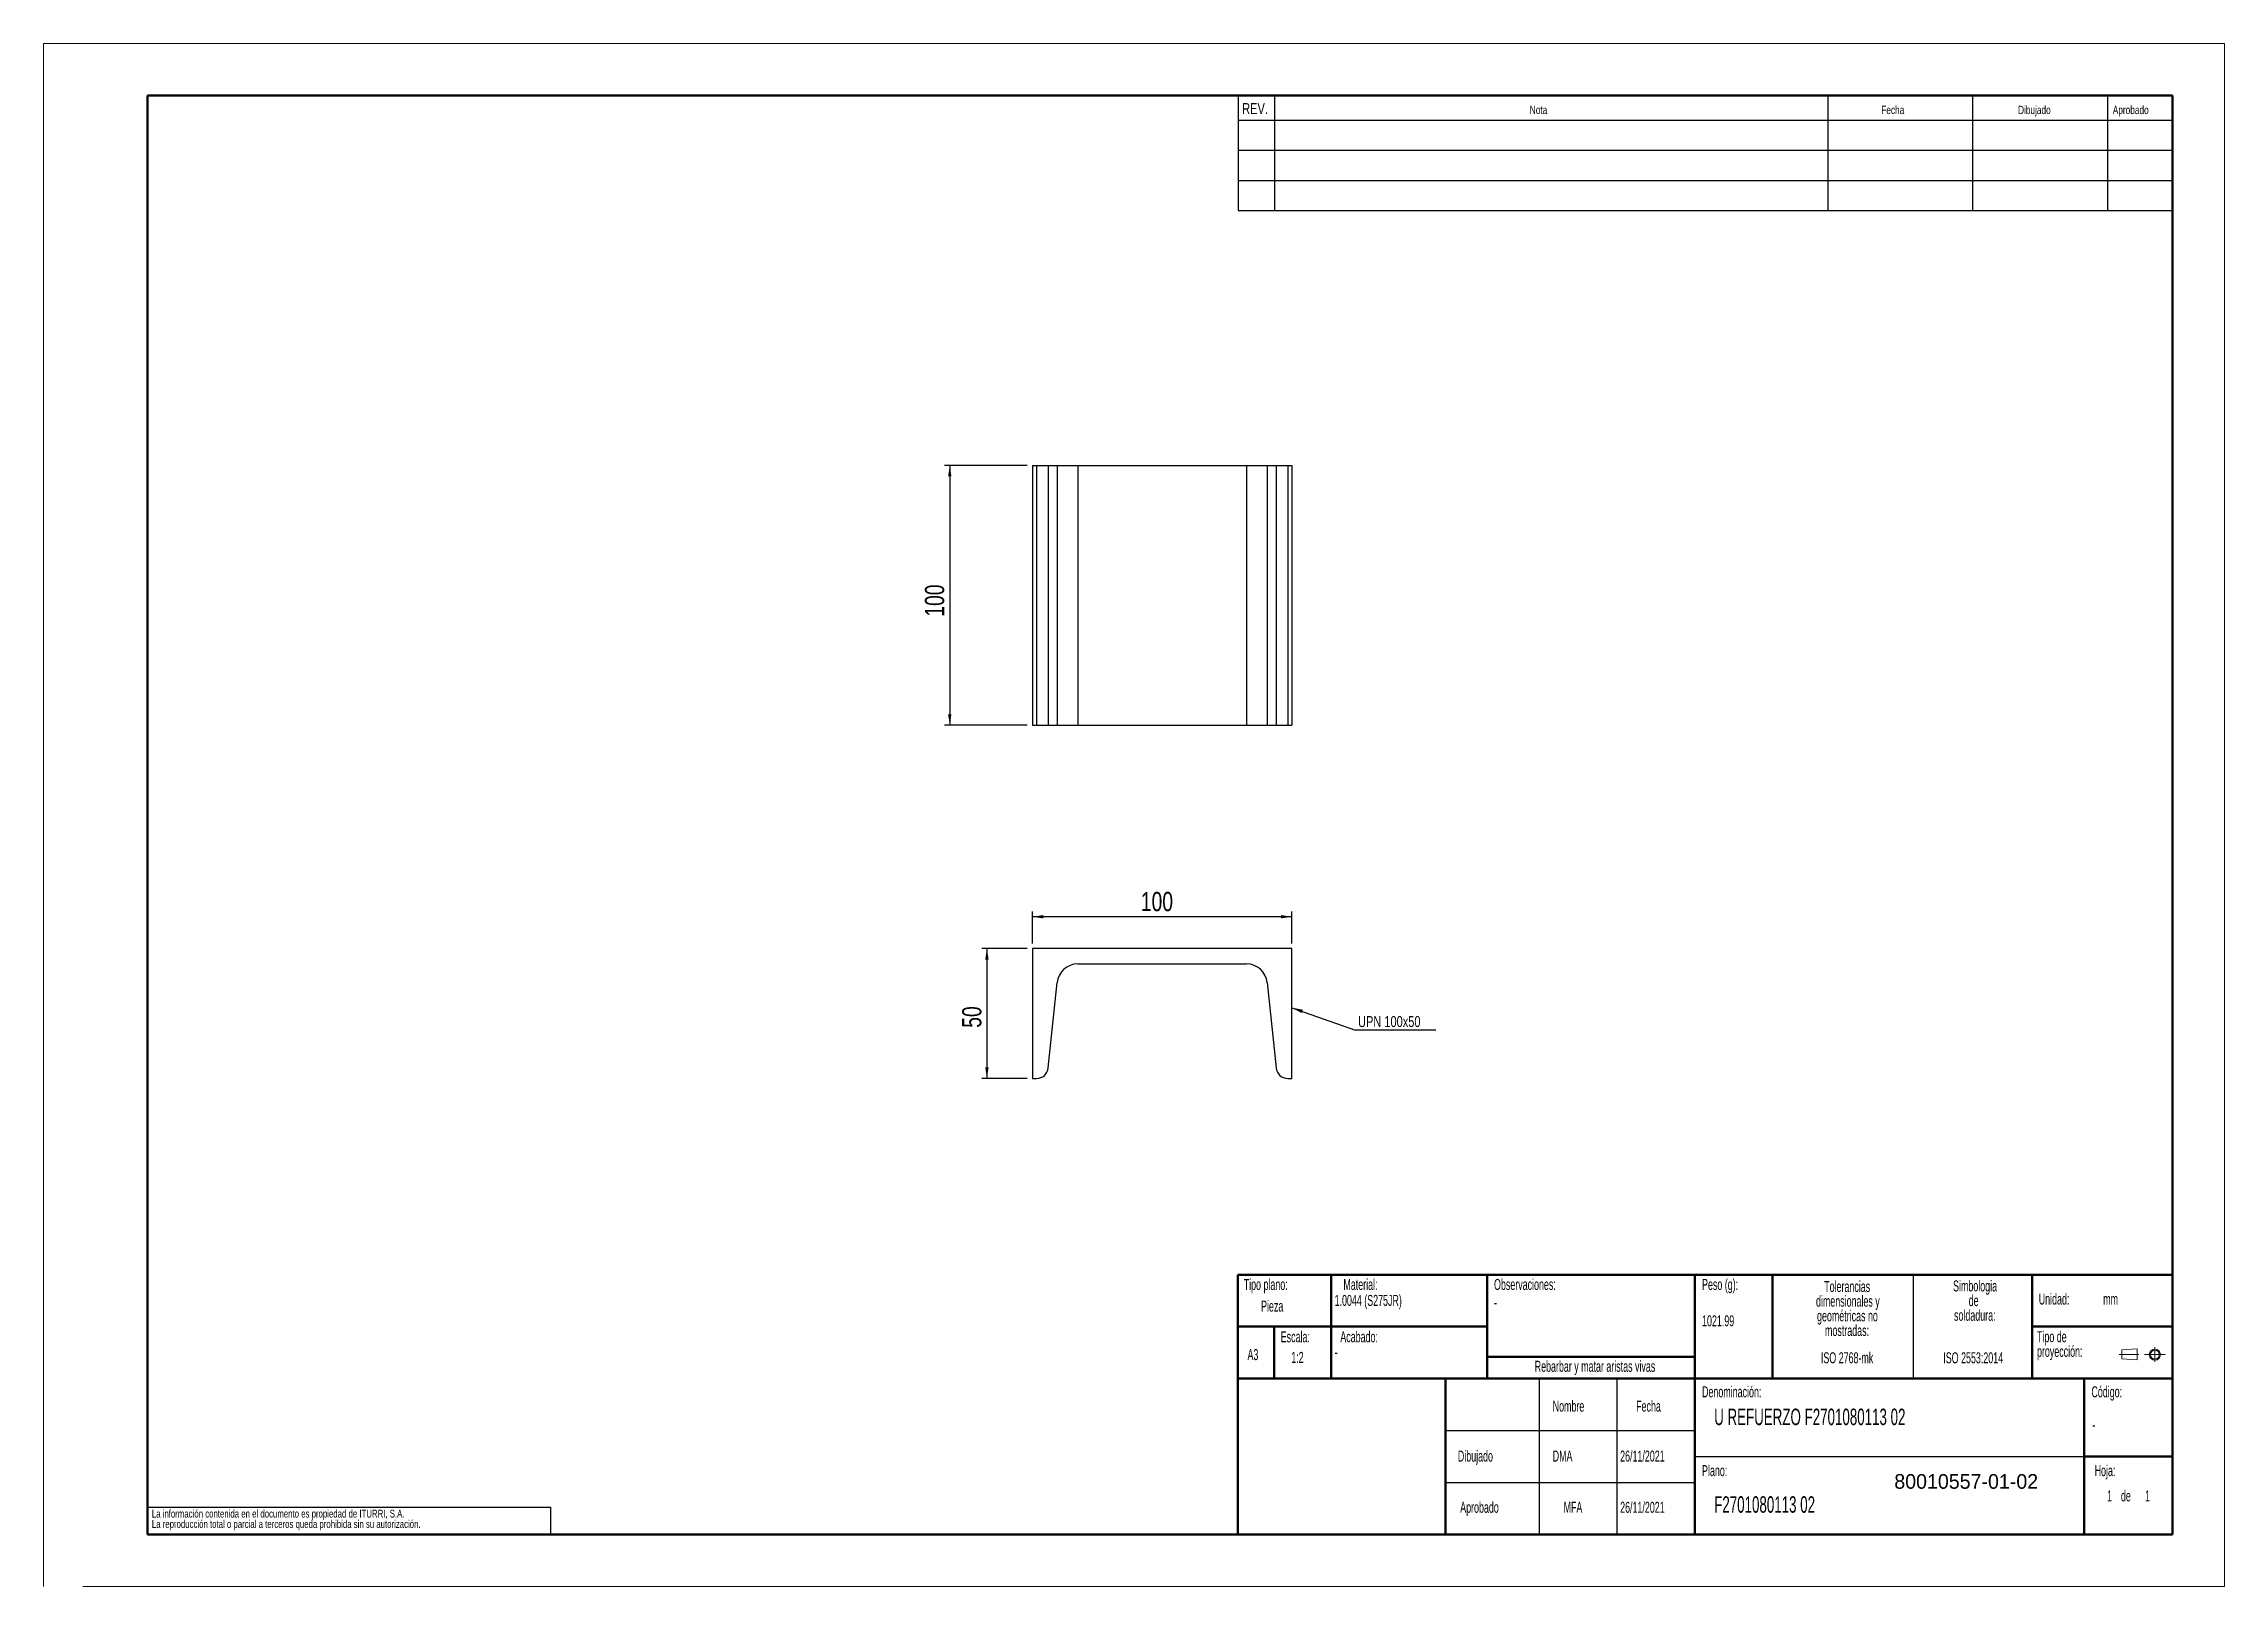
# Model space of a CAD drawing. Header units: millimetres. Extents: x 0 to 2826, y 0 to 813.
# Drawn here: x 0 to 420, y 0 to 297 of the extents above.
import ezdxf

# ---------------------------------------------------------------- set-up
doc = ezdxf.new("R2010")
doc.units = ezdxf.units.MM
doc.linetypes.add('CENTERX2', pattern=[20.32, 12.7, -2.54, 2.54, -2.54])
doc.layers.add('FORMATO', color=7, linetype='Continuous')
doc.layers.add('SLD-0', color=179, linetype='Continuous')
doc.styles.add('SLDTEXTSTYLE0', font='TXT', dxfattribs={"width": 0.605})
doc.styles.add('SLDTEXTSTYLE1', font='TXT', dxfattribs={"width": 0.75})
doc.dimstyles.new('SLDDIMSTYLE0', dxfattribs={"dimtxt": 3.704167, "dimasz": 2.116667, "dimexe": 0, "dimexo": 0.0625, "dimgap": 0.926042, "dimtad": 1, "dimdec": 1, "dimlfac": 2, "dimrnd": 1e-09, "dimzin": 12, "dimdsep": 46, "dimtxsty": 'SLDTEXTSTYLE1', "dimsah": 1, "dimcen": 0.09, "dimadec": 0, "dimazin": 3, "dimtfac": 1, "dimtdec": 1, "dimtofl": 0, "dimtmove": 0, "dimatfit": 3, "dimfxl": 1, "dimfrac": 2, "dimtolj": 1, "dimtzin": 12, "dimarcsym": 0})
doc.dimstyles.new('SLDDIMSTYLE1', dxfattribs={"dimtxt": 0.18, "dimasz": 2.116667, "dimexe": 0, "dimexo": 0.0625, "dimgap": 0, "dimtad": 0, "dimtih": 1, "dimtoh": 1, "dimdec": 0, "dimrnd": 1e-09, "dimzin": 0, "dimdsep": 46, "dimtxsty": 'Standard', "dimsah": 1, "dimcen": 0.09, "dimadec": 0, "dimazin": 0, "dimtfac": 2.116667, "dimtdec": 0, "dimtofl": 0, "dimtmove": 0, "dimatfit": 3, "dimfxl": 1, "dimfrac": 2, "dimtolj": 1, "dimtzin": 0, "dimarcsym": 0})

# ---------------------------------------------------------------- blocks, each defined once
blk = doc.blocks.new('Bloque3')
at = {"color": 7, "linetype": 'CENTERX2', "lineweight": 18}
for p, q in [((397.92, 130.06), (394.8, 130.06)), ((398.88, 130.02), (402.16, 130.02)), ((400.52, 128.85), (400.52, 131.19))]:
    blk.add_line(p, q, dxfattribs=at)
at = {"color": 7, "linetype": 'Continuous', "lineweight": 18}
for p, q in [((397.68, 130.95), (395.23, 130.77)), ((395.23, 130.77), (395.23, 129.34)), ((397.68, 130.95), (397.68, 129.16)), ((397.68, 129.16), (395.23, 129.34))]:
    blk.add_line(p, q, dxfattribs=at)
for radius in [0.892, 0.713]:
    blk.add_circle((400.52, 130.02), radius, dxfattribs=at)
blk = doc.blocks.new('SW_NOTE_0')
at = {"layer": 'SLD-0', "color": 0, "attachment_point": 2, "style": 'SLDTEXTSTYLE0'}
for s, insert, char_height in [('dimensionales y', (7.54, -0.09), 2.1167), ('Tolerancias', (7.41, 2.73), 2.1167), ('geométricas no', (7.46, -2.92), 2.1167), ('mostradas:', (7.38, -5.74), 2.117)]:
    blk.add_mtext(s, dxfattribs=dict(at, insert=insert, char_height=char_height))
blk = doc.blocks.new('SW_NOTE_0_1')
at = {"layer": 'SLD-0', "color": 0, "attachment_point": 1, "style": 'SLDTEXTSTYLE0'}
for s, insert, char_height in [('Tipo de', (0, 2.73), 2.117), ('proyección:', (0, -0.09), 2.1167)]:
    blk.add_mtext(s, dxfattribs=dict(at, insert=insert, char_height=char_height))
blk = doc.blocks.new('SW_NOTE_0_2')
at = {"layer": 'SLD-0', "color": 0, "char_height": 2.117, "attachment_point": 2, "style": 'SLDTEXTSTYLE0'}
for s, insert in [('Simbologia', (7.11, 2.73)), ('de', (6.84, -0.09)), ('soldadura:', (7.06, -2.92))]:
    blk.add_mtext(s, dxfattribs=dict(at, insert=insert))
blk = doc.blocks.new('SW_NOTE_0_3')
at = {"layer": 'SLD-0', "color": 0, "char_height": 1.5, "attachment_point": 1, "style": 'SLDTEXTSTYLE1'}
for s, insert in [('La información contenida en el documento es propiedad de ITURRI, S.A.', (0, 1.93)), ('La reproducción total o parcial a terceros queda prohibida sin su autorización.', (0, -0.07))]:
    blk.add_mtext(s, dxfattribs=dict(at, insert=insert))
blk = doc.blocks.new('SW_NOTE_0_4')
at = {"layer": 'SLD-0', "color": 0, "attachment_point": 2, "style": 'SLDTEXTSTYLE0'}
for s, insert, char_height in [('dimensionales y', (7.54, -0.09), 2.1167), ('Tolerancias', (7.41, 2.73), 2.1167), ('geométricas no', (7.46, -2.92), 2.1167), ('mostradas:', (7.38, -5.74), 2.117)]:
    blk.add_mtext(s, dxfattribs=dict(at, insert=insert, char_height=char_height))
blk = doc.blocks.new('SW_NOTE_0_5')
at = {"layer": 'SLD-0', "color": 0, "attachment_point": 1, "style": 'SLDTEXTSTYLE0'}
for s, insert, char_height in [('Tipo de', (0, 2.73), 2.117), ('proyección:', (0, -0.09), 2.1167)]:
    blk.add_mtext(s, dxfattribs=dict(at, insert=insert, char_height=char_height))
blk = doc.blocks.new('SW_NOTE_0_6')
at = {"layer": 'SLD-0', "color": 0, "char_height": 2.117, "attachment_point": 2, "style": 'SLDTEXTSTYLE0'}
for s, insert in [('Simbologia', (7.11, 2.73)), ('de', (6.84, -0.09)), ('soldadura:', (7.06, -2.92))]:
    blk.add_mtext(s, dxfattribs=dict(at, insert=insert))
blk = doc.blocks.new('SW_NOTE_0_7')
at = {"layer": 'SLD-0', "color": 0, "char_height": 1.5, "attachment_point": 1, "style": 'SLDTEXTSTYLE1'}
for s, insert in [('La información contenida en el documento es propiedad de ITURRI, S.A.', (0, 1.93)), ('La reproducción total o parcial a terceros queda prohibida sin su autorización.', (0, -0.07))]:
    blk.add_mtext(s, dxfattribs=dict(at, insert=insert))
blk = doc.blocks.new('_D')
at = {"layer": 'FORMATO', "color": 7, "transparency": 16777216}
for p, q in [((189.42, 215.79), (173.52, 215.79)), ((174.52, 215.79), (174.52, 165.79)), ((189.42, 165.79), (173.52, 165.79))]:
    blk.add_line(p, q, dxfattribs=at)
for points in [[(174.52, 215.79), (174.19, 213.67), (174.84, 213.67)], [(174.52, 165.79), (174.84, 167.9), (174.19, 167.9)]]:
    blk.add_solid(points, dxfattribs=at)
at = {"layer": 'FORMATO', "color": 7, "transparency": 16777216, "insert": (169.74, 186.68), "char_height": 3.704, "attachment_point": 1, "rotation": 90, "style": 'SLDTEXTSTYLE1'}
blk.add_mtext('100', dxfattribs=at)
blk = doc.blocks.new('_D_1')
at = {"layer": 'FORMATO', "color": 7, "transparency": 16777216}
for p, q in [((190.42, 123.78), (190.42, 129.91)), ((240.42, 128.91), (190.42, 128.91)), ((240.42, 123.78), (240.42, 129.91))]:
    blk.add_line(p, q, dxfattribs=at)
for points in [[(190.42, 128.91), (192.54, 128.59), (192.54, 129.24)], [(240.42, 128.91), (238.31, 129.24), (238.31, 128.59)]]:
    blk.add_solid(points, dxfattribs=at)
at = {"layer": 'FORMATO', "color": 7, "transparency": 16777216, "insert": (211.32, 133.69), "char_height": 3.704, "attachment_point": 1, "style": 'SLDTEXTSTYLE1'}
blk.add_mtext('100', dxfattribs=at)
blk = doc.blocks.new('_D_2')
at = {"layer": 'FORMATO', "color": 7, "transparency": 16777216}
for p, q in [((189.42, 122.78), (180.67, 122.78)), ((181.67, 122.78), (181.67, 97.78)), ((189.42, 97.78), (180.67, 97.78))]:
    blk.add_line(p, q, dxfattribs=at)
for points in [[(181.67, 122.78), (181.35, 120.66), (182, 120.66)], [(181.67, 97.78), (182, 99.9), (181.35, 99.9)]]:
    blk.add_solid(points, dxfattribs=at)
at = {"layer": 'FORMATO', "color": 7, "transparency": 16777216, "insert": (176.9, 107.54), "char_height": 3.704, "attachment_point": 1, "rotation": 90, "style": 'SLDTEXTSTYLE1'}
blk.add_mtext('50', dxfattribs=at)
blk = doc.blocks.new('SW_NOTE_0_8')
at = {"layer": 'FORMATO', "color": 0}
blk.add_line((15.48, 0), (0, 0), dxfattribs=at)
at = {"layer": 'FORMATO', "color": 0, "insert": (0.48, 2.74), "char_height": 2.117, "attachment_point": 1, "style": 'SLDTEXTSTYLE1'}
blk.add_mtext('UPN 100x50', dxfattribs=at)

msp = doc.modelspace()

# ---------------------------------------------------------------- linework, layer by layer
at = {"color": 7, "linetype": 'Continuous', "lineweight": 18}
for p, q in [((0, 297), (420, 297)), ((0, 297), (0, -0.001)), ((420, 297), (420, 0)), ((7.531, 0), (420, 0))]:
    msp.add_line(p, q, dxfattribs=at)
at = {"color": 7, "linetype": 'Continuous', "lineweight": 50}
for p, q in [((410, 287), (20, 287)), ((20, 10), (20, 287)), ((410, 10), (410, 287)), ((230, 60), (410, 60)), ((230, 60), (230, 10)), ((20, 10), (410, 10))]:
    msp.add_line(p, q, dxfattribs=at)
at = {"color": 7, "linetype": 'Continuous', "lineweight": 25}
for p, q in [((190.423, 215.787), (190.423, 165.787)), ((190.423, 215.787), (191.239, 215.787)), ((191.239, 215.787), (191.239, 165.787)), ((191.239, 215.787), (193.476, 215.787)), ((193.476, 215.787), (193.476, 165.787)), ((193.476, 215.787), (195.206, 215.787)), ((195.206, 215.787), (195.206, 165.787)), ((195.206, 215.787), (199.184, 215.787)), ((199.184, 215.787), (199.184, 165.787)), ((199.184, 215.787), (231.663, 215.787)), ((231.663, 215.787), (231.663, 165.787)), ((231.663, 215.787), (235.641, 215.787)), ((235.641, 215.787), (235.641, 165.787)), ((235.641, 215.787), (237.37, 215.787)), ((237.37, 215.787), (237.37, 165.787)), ((237.37, 215.787), (239.608, 215.787)), ((239.608, 215.787), (239.608, 165.787)), ((239.608, 215.787), (240.423, 215.787)), ((240.423, 215.787), (240.423, 165.787)), ((190.423, 165.787), (191.239, 165.787)), ((191.239, 165.787), (193.476, 165.787)), ((193.476, 165.787), (195.206, 165.787)), ((195.206, 165.787), (199.184, 165.787)), ((199.184, 165.787), (231.663, 165.787)), ((231.663, 165.787), (235.641, 165.787)), ((235.641, 165.787), (237.37, 165.787)), ((237.37, 165.787), (239.608, 165.787)), ((239.608, 165.787), (240.423, 165.787)), ((190.423, 122.781), (190.423, 97.781)), ((240.423, 122.781), (190.423, 122.781)), ((240.423, 97.781), (240.423, 122.781)), ((199.184, 119.831), (231.663, 119.831)), ((193.476, 99.796), (195.206, 116.249)), ((235.641, 116.249), (237.37, 99.796)), ((190.423, 97.781), (191.239, 97.781)), ((239.608, 97.781), (240.423, 97.781))]:
    msp.add_line(p, q, dxfattribs=at)
for centre, radius, start, end in [((199.184, 115.831), 4, 90, 174), ((231.663, 115.831), 4, 6, 90), ((191.239, 100.031), 2.25, 270, 354), ((239.608, 100.031), 2.25, 186, 270)]:
    msp.add_arc(centre, radius, start, end, dxfattribs=at)
at = {"layer": 'FORMATO'}
for p, q in [((230.091, 287), (410, 287)), ((230.091, 287), (230.091, 264.866)), ((237.034, 287), (237.034, 264.866)), ((343.657, 287), (343.657, 264.866)), ((371.462, 287), (371.462, 264.866)), ((397.513, 287), (397.513, 264.866)), ((410, 287), (410, 264.866)), ((230.091, 282.266), (410, 282.266)), ((230.091, 276.466), (410, 276.466)), ((230.091, 270.666), (410, 270.666)), ((230.091, 264.866), (410, 264.866))]:
    msp.add_line(p, q, dxfattribs=at)
at = {"layer": 'SLD-0', "lineweight": 50}
for p, q in [((248, 60), (248, 40)), ((278, 60), (278, 40)), ((318, 60), (318, 40)), ((333, 60), (333, 40)), ((383, 60), (383, 40)), ((230, 50), (248, 50)), ((237, 50), (237, 40)), ((248, 50), (278, 50)), ((383, 50), (410, 50)), ((278, 44.158), (318, 44.158)), ((230, 40), (410, 40)), ((270, 40), (270, 10)), ((318, 40), (318, 10)), ((393, 40), (393, 10)), ((393, 25), (410, 25))]:
    msp.add_line(p, q, dxfattribs=at)
at = {"layer": 'SLD-0'}
for p, q in [((360.082, 60), (360.082, 40)), ((288, 40), (288, 10)), ((303, 40), (303, 10)), ((270, 30), (318, 30)), ((318, 25), (393, 25)), ((270, 20), (318, 20)), ((20.002, 15.245), (97.629, 15.245)), ((97.629, 15.245), (97.629, 10))]:
    msp.add_line(p, q, dxfattribs=at)

# ---------------------------------------------------------------- block references
at = {"color": 7, "linetype": 'Continuous', "xscale": 1.2, "yscale": 1.2, "zscale": 1.2}
msp.add_blockref('Bloque3', (-74.011, -111.408), dxfattribs=at)
msp.add_blockref('Bloque3', (-74.011, -111.408), dxfattribs=at)
at = {"layer": 'FORMATO', "color": 7}
msp.add_blockref('SW_NOTE_0_8', (252.665, 107.051), dxfattribs=at)
at = {"layer": 'SLD-0'}
for name, p in [('SW_NOTE_0', (339.945, 56.056)), ('SW_NOTE_0_4', (339.945, 56.056)), ('SW_NOTE_0_2', (364.873, 56.166)), ('SW_NOTE_0_6', (364.873, 56.166)), ('SW_NOTE_0_1', (383.914, 46.391)), ('SW_NOTE_0_5', (383.914, 46.391)), ('SW_NOTE_0_3', (20.838, 12.819)), ('SW_NOTE_0_7', (20.838, 12.819))]:
    msp.add_blockref(name, p, dxfattribs=at)

# ---------------------------------------------------------------- texts
at = {"insert": (356.427, 21.614), "char_height": 2.82222, "attachment_point": 1}
msp.add_mtext_dynamic_manual_height_columns('80010557-01-02', width=32.62917, gutter_width=14.111, heights=[0], dxfattribs=at)
at = {"layer": 'FORMATO', "attachment_point": 1, "style": 'SLDTEXTSTYLE1'}
for s, insert, char_height in [('REV.', (230.836, 285.552), 2.1167), ('Nota', (286.224, 285.026), 1.5875), ('Fecha', (353.926, 285.026), 1.5875), ('Dibujado', (380.261, 285.026), 1.5875), ('Aprobado', (398.51, 285.026), 1.5875)]:
    msp.add_mtext(s, dxfattribs=dict(at, insert=insert, char_height=char_height))
at = {"layer": 'SLD-0', "style": 'SLDTEXTSTYLE0'}
for s, insert, char_height, attachment_point in [('Tipo plano:', (231.129, 59.181), 2.11667, 1), ('Tipo plano:', (231.129, 59.181), 2.11667, 1), ('Material:', (250.33, 59.181), 2.1167, 1), ('Material:', (250.33, 59.181), 2.1167, 1), ('Observaciones:', (279.339, 59.181), 2.11667, 1), ('Observaciones:', (279.339, 59.181), 2.11667, 1), ('Peso (g):', (319.403, 59.181), 2.1167, 1), ('Peso (g):', (319.403, 59.181), 2.1167, 1), ('Pieza', (234.473, 55.019), 2.1167, 1), ('Pieza', (234.473, 55.019), 2.1167, 1), ('1.0044 (S275JR)', (248.635, 56.106), 2.11667, 1), ('1.0044 (S275JR)', (248.635, 56.106), 2.11667, 1), ('Unidad:', (384.246, 56.371), 2.1167, 1), ('Unidad:', (384.246, 56.371), 2.1167, 1), ('mm', (396.662, 56.371), 2.1167, 1), ('mm', (396.662, 56.371), 2.1167, 1), ('-', (279.339, 55.718), 2.117, 1), ('-', (279.339, 55.718), 2.117, 1), ('1021.99', (319.403, 52.181), 2.1167, 1), ('1021.99', (319.403, 52.181), 2.1167, 1), ('Escala:', (238.263, 49.101), 2.1167, 1), ('Escala:', (238.263, 49.101), 2.1167, 1), ('Acabado:', (249.738, 49.101), 2.1167, 1), ('Acabado:', (249.738, 49.101), 2.1167, 1), ('A3', (231.859, 45.674), 2.1167, 1), ('A3', (231.859, 45.674), 2.1167, 1), ('1:2', (240.29, 45.135), 2.1167, 1), ('1:2', (240.29, 45.135), 2.1167, 1), ('-', (248.635, 46.176), 2.117, 1), ('-', (248.635, 46.176), 2.117, 1), ('Rebarbar y matar aristas vivas', (298.785, 43.424), 2.11667, 2), ('Rebarbar y matar aristas vivas', (298.785, 43.424), 2.11667, 2), ('ISO 2768-mk', (347.337, 45.06), 2.11667, 2), ('ISO 2768-mk', (347.337, 45.06), 2.11667, 2), ('ISO 2553:2014', (371.625, 45.06), 2.11667, 2), ('ISO 2553:2014', (371.625, 45.06), 2.11667, 2), ('Denominación:', (319.403, 38.514), 2.11667, 1), ('Denominación:', (319.403, 38.514), 2.11667, 1), ('Código:', (394.398, 38.514), 2.1167, 1), ('Código:', (394.398, 38.514), 2.1167, 1), ('Nombre', (290.638, 35.755), 2.1167, 1), ('Nombre', (290.638, 35.755), 2.1167, 1), ('Fecha', (306.708, 35.755), 2.1167, 1), ('Fecha', (306.708, 35.755), 2.1167, 1), ('U REFUERZO F2701080113 02', (321.739, 34.217), 3.175, 1), ('U REFUERZO F2701080113 02', (321.739, 34.217), 3.175, 1), ('-', (394.586, 32.193), 2.117, 1), ('-', (394.586, 32.193), 2.117, 1), ('Dibujado', (272.373, 26.14), 2.1167, 1), ('Dibujado', (272.373, 26.14), 2.1167, 1), ('DMA', (290.638, 26.14), 2.1167, 1), ('26/11/2021', (303.629, 26.14), 2.1167, 1), ('Plano:', (319.403, 23.338), 2.1167, 1), ('Plano:', (319.403, 23.338), 2.1167, 1), ('Hoja:', (395.014, 23.338), 2.1167, 1), ('Hoja:', (395.014, 23.338), 2.1167, 1), ('F2701080113 02', (321.739, 17.347), 3.175, 1), ('F2701080113 02', (321.739, 17.347), 3.175, 1), ('1', (397.413, 18.475), 2.117, 1), ('1', (397.413, 18.475), 2.117, 1), ('1', (397.413, 18.475), 2.117, 1), ('1', (397.413, 18.475), 2.117, 1), ('de', (400.078, 18.475), 2.1167, 1), ('de', (400.078, 18.475), 2.1167, 1), ('de', (400.078, 18.475), 2.1167, 1), ('de', (400.078, 18.475), 2.1167, 1), ('1', (404.731, 18.475), 2.117, 1), ('1', (404.731, 18.475), 2.117, 1), ('1', (404.731, 18.475), 2.117, 1), ('1', (404.731, 18.475), 2.117, 1), ('Aprobado', (272.825, 16.282), 2.1167, 1), ('Aprobado', (272.825, 16.282), 2.1167, 1), ('MFA', (292.735, 16.282), 2.1167, 1), ('26/11/2021', (303.629, 16.282), 2.1167, 1)]:
    msp.add_mtext(s, dxfattribs=dict(at, insert=insert, char_height=char_height, attachment_point=attachment_point))

# ---------------------------------------------------------------- dimensions: what is measured, and where the dimension line sits
at = {"layer": 'FORMATO', "color": 7}
for base, p1, p2, picture, middle in [((174.516, 165.787), (190.423, 215.787), (190.423, 165.787), '_D', (174.516, 190.787)), ((181.673, 97.781), (190.423, 122.781), (190.423, 97.781), '_D_2', (181.673, 110.281))]:
    dim = msp.add_linear_dim(base=base, p1=p1, p2=p2, angle=90, dimstyle='SLDDIMSTYLE0', dxfattribs=at)
    dim.commit()
    dim.dimension.update_dxf_attribs({"geometry": picture, "text_midpoint": middle, "dimtype": 160})
dim = msp.add_linear_dim(base=(190.423, 128.912), p1=(240.423, 122.781), p2=(190.423, 122.781), dimstyle='SLDDIMSTYLE0', dxfattribs=at)
dim.commit()
dim.dimension.update_dxf_attribs({"geometry": '_D_1', "text_midpoint": (215.423, 128.912), "dimtype": 160})

# ---------------------------------------------------------------- leaders
msp.add_leader([(240.423, 111.393), (252.665, 107.051)], dimstyle='SLDDIMSTYLE1', dxfattribs=at)

doc.saveas('drawing.dxf')
